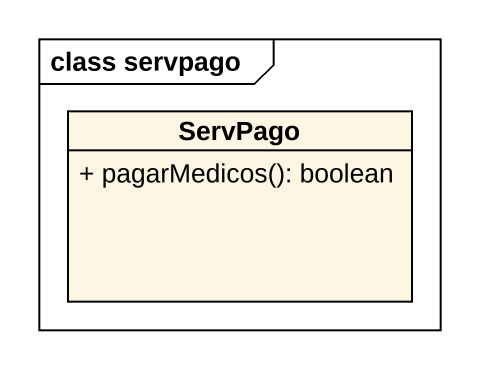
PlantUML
@startuml
mainframe class servpago
hide circle
hide empty members
skinparam classAttributeIconSize 0
class ServPago {
  + pagarMedicos(): boolean
}
@enduml
